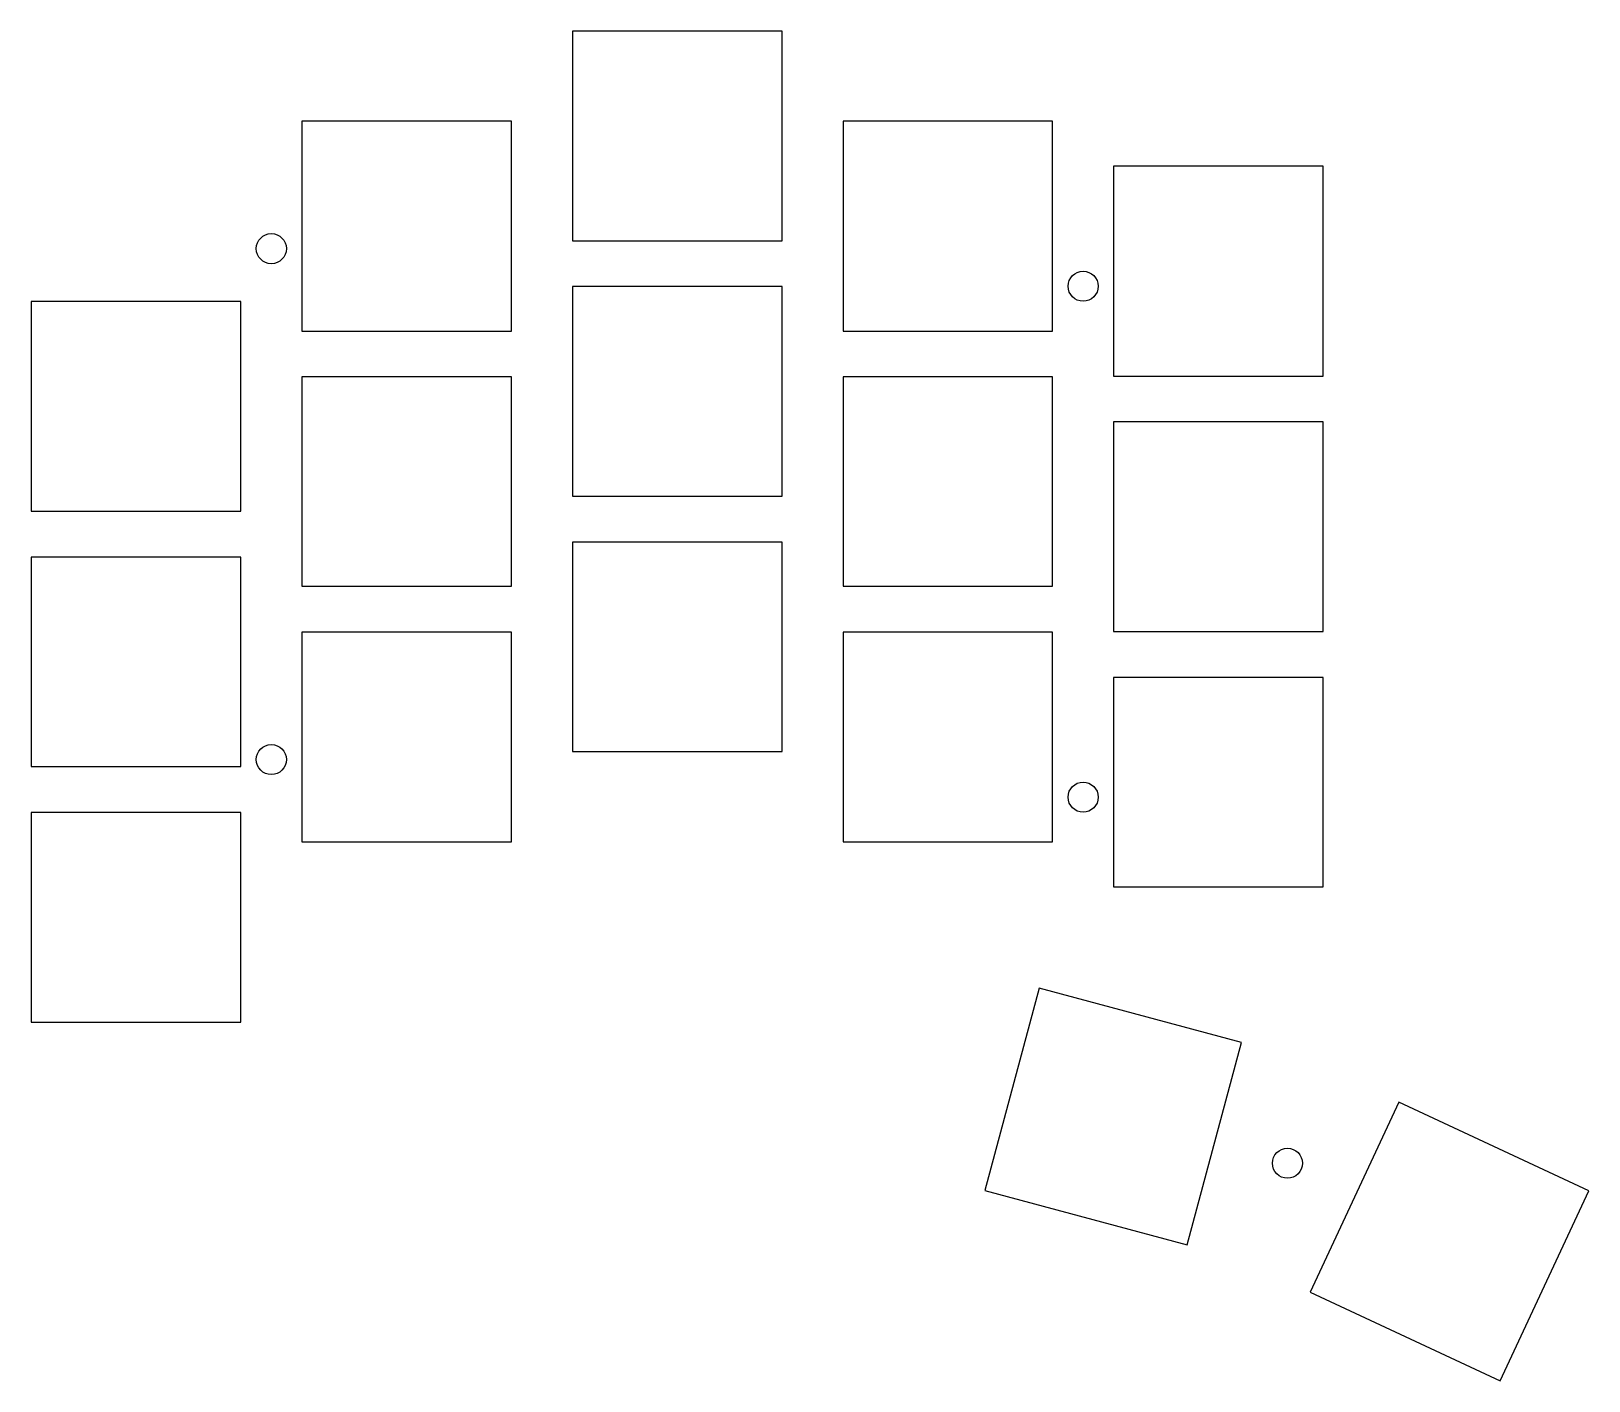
# Model space of a CAD drawing. Header units: millimetres. Extents: x 93 to 197, y -131 to -41.
import ezdxf

# ---------------------------------------------------------------- set-up
doc = ezdxf.new("R2010")
doc.units = ezdxf.units.MM

msp = doc.modelspace()

# ---------------------------------------------------------------- linework, layer by layer
for p, q in [((142.97, -41.02), (129.03, -41.02)), ((129.03, -41.02), (129.03, -54.98)), ((142.97, -54.98), (142.97, -41.02)), ((124.97, -47.02), (111.03, -47.02)), ((111.03, -47.02), (111.03, -60.98)), ((124.97, -60.98), (124.97, -47.02)), ((160.97, -47.02), (147.03, -47.02)), ((147.03, -47.02), (147.03, -60.98)), ((160.97, -60.98), (160.97, -47.02)), ((178.97, -50.02), (165.03, -50.02)), ((165.03, -50.02), (165.03, -63.98)), ((178.97, -63.98), (178.97, -50.02)), ((129.03, -54.98), (142.97, -54.98)), ((106.97, -59.02), (93.03, -59.02)), ((93.03, -59.02), (93.03, -72.97)), ((106.97, -72.97), (106.97, -59.02)), ((142.97, -58.02), (129.03, -58.02)), ((129.03, -58.02), (129.03, -71.97)), ((142.97, -71.97), (142.97, -58.02)), ((111.03, -60.98), (124.97, -60.98)), ((147.03, -60.98), (160.97, -60.98)), ((124.97, -64.03), (111.03, -64.03)), ((111.03, -64.03), (111.03, -77.97)), ((124.97, -77.97), (124.97, -64.03)), ((160.97, -64.03), (147.03, -64.03)), ((147.03, -64.03), (147.03, -77.97)), ((160.97, -77.97), (160.97, -64.03)), ((165.03, -63.98), (178.97, -63.98)), ((178.97, -67.03), (165.03, -67.03)), ((165.03, -67.03), (165.03, -80.97)), ((178.97, -80.97), (178.97, -67.03)), ((129.03, -71.97), (142.97, -71.97)), ((93.03, -72.97), (106.97, -72.97)), ((142.97, -75.03), (129.03, -75.03)), ((129.03, -75.03), (129.03, -88.97)), ((142.97, -88.97), (142.97, -75.03)), ((106.97, -76.03), (93.03, -76.03)), ((93.03, -76.03), (93.03, -89.97)), ((106.97, -89.97), (106.97, -76.03)), ((111.03, -77.97), (124.97, -77.97)), ((147.03, -77.97), (160.97, -77.97)), ((124.97, -81.03), (111.03, -81.03)), ((111.03, -81.03), (111.03, -94.97)), ((124.97, -94.97), (124.97, -81.03)), ((160.97, -81.03), (147.03, -81.03)), ((147.03, -81.03), (147.03, -94.97)), ((160.97, -94.97), (160.97, -81.03)), ((165.03, -80.97), (178.97, -80.97)), ((178.97, -84.03), (165.03, -84.03)), ((165.03, -84.03), (165.03, -97.97)), ((178.97, -97.97), (178.97, -84.03)), ((129.03, -88.97), (142.97, -88.97)), ((93.03, -89.97), (106.97, -89.97)), ((106.97, -93.03), (93.03, -93.03)), ((93.03, -93.03), (93.03, -106.97)), ((106.97, -106.97), (106.97, -93.03)), ((111.03, -94.97), (124.97, -94.97)), ((147.03, -94.97), (160.97, -94.97)), ((165.03, -97.97), (178.97, -97.97)), ((160.07, -104.71), (156.46, -118.18)), ((173.54, -108.32), (160.07, -104.71)), ((93.03, -106.97), (106.97, -106.97)), ((169.93, -121.79), (173.54, -108.32)), ((183.99, -112.3), (178.1, -124.95)), ((196.64, -118.2), (183.99, -112.3)), ((156.46, -118.18), (169.93, -121.79)), ((190.74, -130.84), (196.64, -118.2)), ((178.1, -124.95), (190.74, -130.84))]:
    msp.add_line(p, q)
for centre in [(109, -55.5), (163, -58), (109, -89.5), (163, -92), (176.59, -116.36)]:
    msp.add_circle(centre, 1)

doc.saveas('drawing.dxf')
